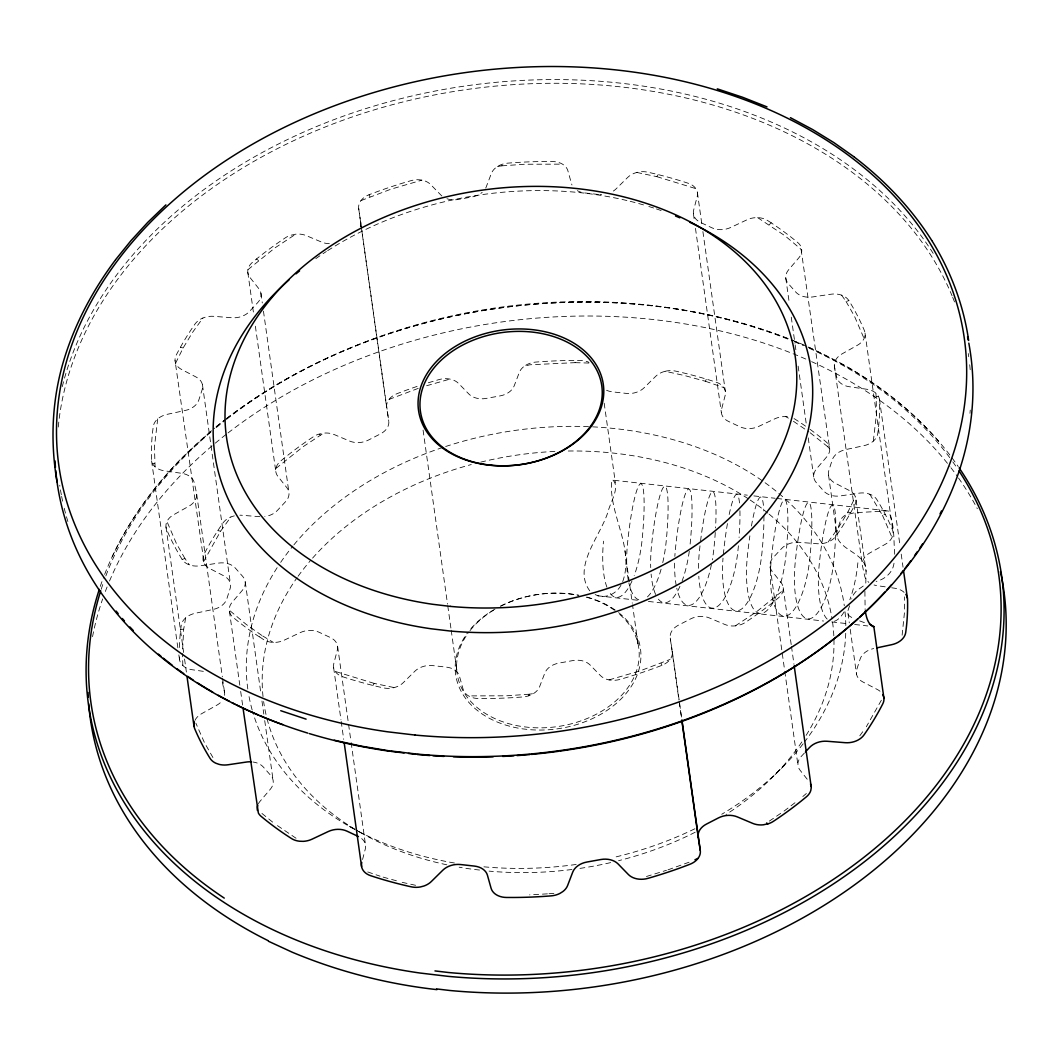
<?xml version="1.0" encoding="UTF-8"?>
<svg xmlns="http://www.w3.org/2000/svg" width="1059" height="1059" viewBox="0 0 1059 1059"><rect width="100%" height="100%" fill="white"/><g stroke="black" fill="none" stroke-linecap="round" stroke-linejoin="round"><path stroke-width="0.75" stroke-dasharray="5 3.75" d="M864.899 591.293L865.124 609.547M179.395 647.499L179.487 644.746A365.818 266.233 -8 0 1 180.533 630.992L181.208 625.485A17.579 12.787 -8 0 1 195.147 613.293L213.256 609.415A17.579 12.787 -8 0 0 226.798 598.944L230.107 588.619A17.579 12.787 -8 0 0 224.005 575.95L209.563 568.445A17.579 12.787 -8 0 1 204.149 563.388L175.039 360.537M185.656 617.874L183.684 629.245L182.466 652.026M865.799 583.099L866.09 571.397L855.791 498.18M441.907 195.994A17.579 12.787 -8 0 1 440.928 195.081L430.603 184.504A17.579 12.787 -8 0 0 411.077 180.639A365.818 266.233 -8 0 0 369.062 194.737A17.579 12.787 -8 0 0 358.71 208.623L388.746 420.926A17.579 12.787 -8 0 1 380.485 433.872L368.4 440.081A17.579 12.787 -8 0 1 349.602 441.06L334.207 434.561A17.579 12.787 -8 0 0 323.683 433.118L318.269 434.309A17.579 12.787 -8 0 0 313.49 436.665A365.818 266.233 -8 0 0 302.106 444.502L299.326 446.514A365.818 266.233 -8 0 0 285.798 456.839L280.582 461.102A17.579 12.787 -8 0 0 276.2 467.284L275.724 470.011A17.579 12.787 -8 0 0 277.908 476.391L286.843 487.683A17.579 12.787 -8 0 1 285.678 501.542L277.339 510.491A17.579 12.787 -8 0 1 264.776 516.554M428.365 382.776A365.818 266.233 -8 0 1 439.035 379.585A17.579 12.787 -8 0 1 458.573 383.451L468.885 394.027A17.579 12.787 -8 0 0 486.121 398.422L500.1 395.894A17.579 12.787 -8 0 0 514.197 385.833L519.307 372.464A17.579 12.787 -8 0 1 524.046 366.401L529.804 364.786L575.156 362.655L575.434 360.642L580.478 360.484A17.579 12.787 -8 0 1 589.029 362.337M157.698 418.927L154.442 447.017L155.077 466.834M873.318 441.126L876.574 413.036L875.952 393.22M902.122 635.201L904.532 611.983L904.399 596.852M894.008 563.242C892.856 572.548 884.927 579.313 876.15 581.431M362.562 859.484L365.315 848.947A17.579 12.787 -8 0 0 359.742 837.219M497.492 166.475L501.847 165.839L502.35 164.224M528.666 695.829L529.169 694.214L533.524 693.579M849.596 605.748L848.391 609.282A18.215 10.524 -3.1 0 0 849.225 615.967L854.057 618.866M622.718 581.603C634.632 548.099 609.388 515.64 611.52 482.48L613.015 480.164L747.31 495.162M606.582 390.268A17.579 12.787 -8 0 0 612.565 391.87L626.332 393.405A17.579 12.787 -8 0 0 644.11 387.766L655.627 376.395A17.579 12.787 -8 0 1 663 371.934L665.211 371.299L684.776 375.601L705.373 381.253L706.366 379.122M112.228 556.65L112.439 556.213C129.423 520.194 153.105 487.617 180.771 459.05L211.482 430.722M175.609 363.171L183.128 347.987L192.659 332.235L202.918 318.018M828.112 542.023L838.371 527.819L847.888 512.066L855.407 496.87M203.487 561.813L220.616 531.181L230.875 516.977M881.379 700.198L866.328 726.765M636.803 172.445L656.818 176.654L658.076 174.589M372.94 685.451L374.198 683.399L394.213 687.595M389.01 399.428L418.954 388.11L417.789 386.178A365.818 266.233 -8 0 0 397.019 393.683A17.579 12.787 -8 0 0 389.897 398.369L388.057 400.845A17.579 12.787 -8 0 0 386.667 407.569L388.746 420.926M620.918 585.256C616.312 594.231 604.451 599.434 595.171 594.562M859.802 735.806L864.462 729.347M804.39 753.055L801.266 756.404A17.579 12.787 -8 0 0 800.101 770.264L809.036 781.555M775.109 774.592L784.097 765.631M757.635 217.638L784.891 235.707L801.742 249.871A17.579 12.787 -8 0 1 798.857 257.8L788.637 269.767A17.579 12.787 -8 0 0 788.293 283.6L795.68 291.993A17.579 12.787 -8 0 0 812.571 296.957L830.931 294.23A17.579 12.787 -8 0 1 848.908 300.65A365.818 266.233 -8 0 1 864.356 330.501A17.579 12.787 -8 0 1 857.366 345.3L842.037 353.878A17.579 12.787 -8 0 0 834.518 367.036L836.716 377.163A17.579 12.787 -8 0 0 849.159 386.694L866.924 389.288A17.579 12.787 -8 0 1 879.566 400.54A365.818 266.233 -8 0 1 879.579 411.501L879.486 414.254A365.818 266.233 -8 0 1 878.454 428.008L877.765 433.515A17.579 12.787 -8 0 1 863.826 445.707L845.717 449.585A17.579 12.787 -8 0 0 832.189 460.056L828.866 470.381A17.579 12.787 -8 0 0 834.969 483.05L849.411 490.555A17.579 12.787 -8 0 1 854.812 504.918A365.818 266.233 -8 0 1 836.028 535.986A17.579 12.787 -8 0 1 817.27 543.73L799.135 542.314A17.579 12.787 -8 0 0 781.635 548.509L773.308 557.458A17.579 12.787 -8 0 0 772.13 571.317L781.079 582.609A17.579 12.787 -8 0 1 778.391 597.898L773.176 602.161A365.818 266.233 -8 0 1 759.647 612.486L756.867 614.498A365.818 266.233 -8 0 1 745.496 622.335A17.579 12.787 -8 0 1 740.704 624.691L735.29 625.882A17.579 12.787 -8 0 1 724.766 624.439L709.371 617.94A17.579 12.787 -8 0 0 690.574 618.919L678.501 625.128A17.579 12.787 -8 0 0 670.241 638.074L678.938 700.052M329.349 243.663A17.579 12.787 -8 0 1 321.645 242.101L306.25 235.614A17.579 12.787 -8 0 0 295.726 234.171L290.312 235.363A17.579 12.787 -8 0 0 285.533 237.706A365.818 266.233 -8 0 0 274.149 245.556L271.369 247.568A365.818 266.233 -8 0 0 257.84 257.893L252.624 262.155A17.579 12.787 -8 0 0 249.937 277.445L258.886 288.736A17.579 12.787 -8 0 1 257.721 302.596L249.381 311.545A17.579 12.787 -8 0 1 231.881 317.74L213.746 316.323A17.579 12.787 -8 0 0 194.988 324.054A365.818 266.233 -8 0 0 176.204 355.136A17.579 12.787 -8 0 0 181.605 369.485L196.047 377.004A17.579 12.787 -8 0 1 202.15 389.672L198.827 399.998A17.579 12.787 -8 0 1 185.299 410.455L167.19 414.334A17.579 12.787 -8 0 0 153.251 426.539L152.562 432.046A365.818 266.233 -8 0 0 151.53 445.799L151.437 448.539A365.818 266.233 -8 0 0 151.45 459.513A17.579 12.787 -8 0 0 164.092 470.752L181.857 473.347A17.579 12.787 -8 0 1 194.3 482.891L196.497 493.017A17.579 12.787 -8 0 1 188.979 506.162L173.65 514.74A17.579 12.787 -8 0 0 166.66 529.553A365.818 266.233 -8 0 0 182.108 559.39A17.579 12.787 -8 0 0 200.098 565.824L218.458 563.097A17.579 12.787 -8 0 1 235.336 568.061L242.723 576.453A17.579 12.787 -8 0 1 242.379 590.273L232.159 602.253A17.579 12.787 -8 0 0 229.273 610.169L239.811 685.186M769.258 224.654L771.296 222.84L772.818 223.939A365.818 266.233 -8 0 1 785.685 233.033L788.174 234.913A365.818 266.233 -8 0 1 797.837 242.643A17.579 12.787 -8 0 1 800.604 245.979L829.713 448.831A17.579 12.787 -8 0 1 826.814 456.747L816.595 468.727A17.579 12.787 -8 0 0 816.251 482.547L823.637 490.939A17.579 12.787 -8 0 0 840.528 495.903L858.889 493.176A17.579 12.787 -8 0 1 867.93 493.6L871.133 494.752A17.579 12.787 -8 0 1 876.865 499.61A365.818 266.233 -8 0 1 892.313 529.447A17.579 12.787 -8 0 1 885.324 544.26L869.995 552.838A17.579 12.787 -8 0 0 862.476 565.983L864.687 576.109A17.579 12.787 -8 0 0 868.843 582.344M247.899 269.701L274.93 247.912L295.726 234.171M735.29 625.882L756.086 612.142L783.117 590.353M216.367 426.512L225.342 419.443M275.909 468.462L302.887 446.858L323.683 433.118M802.828 796.527L806.349 793.509M226.639 418.437C388.071 296.586 616.179 266.564 803.053 344.612M784.057 811.088L796.699 801.425M229.459 611.52L230.412 614.074A17.579 12.787 -8 0 0 233.179 617.41A365.818 266.233 -8 0 0 242.842 625.128L245.331 627.021A365.818 266.233 -8 0 0 258.197 636.102L259.68 636.922L261.758 635.4L273.381 642.416M769.337 821.109L782.72 812.001M525.741 365.262L526.985 364.561A17.579 12.787 -8 0 1 535.748 362.085A365.818 266.233 -8 0 1 550.68 361.106L554.413 360.934A365.818 266.233 -8 0 1 573.051 360.47L575.434 360.642M810.241 432.813L827.423 446.474L828.853 445.667L828.575 444.926A17.579 12.787 -8 0 0 825.795 441.59A365.818 266.233 -8 0 0 816.132 433.872L813.643 431.993A365.818 266.233 -8 0 0 808.586 428.286M863.244 586.051L857.605 589.969A18.215 15.422 -15.5 0 0 851.714 598.957M360.934 200.628L390.983 189.164L421.985 180.136M609.031 679.904L640.033 670.89L670.082 659.426M869.757 494.182L882.504 515.336L885.245 514.317M667.991 869.836L689.038 862.225M426.645 385.741L449.956 379.096M646.453 876.495L666.455 870.313M841.614 295.157L846.048 301.484L848.908 300.65M182.108 559.39L184.968 558.556L189.402 564.884M665.211 371.299L666.574 370.994A17.579 12.787 -8 0 1 675.668 371.127A365.818 266.233 -8 0 1 716.294 382.259A17.579 12.787 -8 0 1 725.163 395.457L721.616 409.012A17.579 12.787 -8 0 0 728.486 421.416L739.937 426.777A17.579 12.787 -8 0 0 758.707 426.406L774.87 418.795A17.579 12.787 -8 0 1 783.753 416.611L787.419 416.716A17.579 12.787 -8 0 1 789.193 416.981M501.847 165.839L524.536 164.251L562.501 164.145M529.169 694.214L506.48 695.803L468.515 695.895M547.41 893.849L529.593 894.868M549.025 893.73L553.883 893.386M180.785 629.39L183.684 629.245M575.156 362.655L588.923 363.052M259.839 516.686L241.704 515.27A17.579 12.787 -8 0 0 239.877 515.203M894.736 554.281C893.412 539.931 895.067 523.927 888.17 510.901L854.6 512.715L845.678 514.912A18.255 10.537 -3.1 0 0 840.621 520.101L837.298 530.427A18.215 15.422 -15.5 0 0 838.582 540.236C846.062 552.11 866.13 554.651 866.09 571.397M876.428 396.384L878.586 396.609M152.43 463.432L154.588 463.67M598.375 194.459L584.608 192.923A17.579 12.787 -8 0 1 577.314 190.646M753.862 495.903L775.162 498.273M776.79 498.458L888.17 510.901M597.647 595.78L638.564 600.36M648.386 601.446L823.558 621.024M831.739 621.937L846.472 623.579M854.653 624.492L867.758 625.962M479.528 870.048L470.077 868.923A287.214 209.033 -8 0 1 459.143 867.189M885.192 586.832L877.13 585.653A17.579 12.787 -8 0 1 874.046 584.965M891.652 587.771L894.881 588.248A17.579 12.787 -8 0 1 902.705 591.213L904.108 592.365M203.354 671.353L192.063 669.712A17.579 12.787 -8 0 1 184.24 666.733L181.989 664.734A17.579 12.787 -8 0 1 179.408 658.46A365.818 266.233 -8 0 1 179.342 655.72M613.015 480.164C620.349 487.365 609.918 503.21 607.972 511.921C600.294 536.648 570.827 568.206 591.094 592.563M217.783 530.638L220.616 531.181M402.155 882.346L417.22 885.655M656.818 176.654L695.856 188.634M374.198 683.399L335.173 671.419M383.146 877.13L398.991 881.472M847.888 512.066L850.589 512.808M180.427 347.233L183.128 347.987M705.373 381.253L723.813 387.594M367.738 871.941L380.035 876.164M859.683 620.918L865.309 622.97M808.904 347.312L846.154 366.162C880.545 386.072 912.196 410.918 938.34 440.915L938.658 441.272M349.271 826.338L354.831 829.409M356.221 830.177L360.391 832.48M771.296 222.84L767.484 220.457A17.579 12.787 -8 0 0 746.913 219.835L730.736 227.46A17.579 12.787 -8 0 1 711.979 227.831L700.529 222.456A17.579 12.787 -8 0 1 693.658 210.053L697.206 196.511A17.579 12.787 -8 0 0 688.337 183.313A365.818 266.233 -8 0 0 647.698 172.167A17.579 12.787 -8 0 0 627.669 177.449L616.153 188.806A17.579 12.787 -8 0 1 611.162 192.275M772.527 599.579L774.592 600.81M785.857 416.611L788.373 418.159M793.429 421.27L808.944 431.887M296.043 838.238L275.393 824.22M261.758 635.4L246.125 624.347L229.273 610.169M256.384 258.952L258.489 260.474M259.68 636.922L263.532 639.583A17.579 12.787 -8 0 0 284.103 640.218L300.279 632.594A17.579 12.787 -8 0 1 319.037 632.223L330.487 637.584A17.579 12.787 -8 0 1 337.358 649.988L333.81 663.543A17.579 12.787 -8 0 0 342.679 676.741A365.818 266.233 -8 0 0 383.318 687.873A17.579 12.787 -8 0 0 403.347 682.605L414.863 671.234A17.579 12.787 -8 0 1 432.654 665.595L446.408 667.13A17.579 12.787 -8 0 1 459.46 676.224L463.127 689.277A17.579 12.787 -8 0 0 478.496 698.516L485.935 698.53A365.818 266.233 -8 0 0 504.561 698.066L508.294 697.894A365.818 266.233 -8 0 0 523.225 696.915A17.579 12.787 -8 0 0 539.666 686.536L544.776 673.167A17.579 12.787 -8 0 1 558.874 663.106L572.853 660.578A17.579 12.787 -8 0 1 590.088 664.973L600.413 675.549A17.579 12.787 -8 0 0 619.939 679.415A365.818 266.233 -8 0 0 661.954 665.317A17.579 12.787 -8 0 0 672.306 651.431L670.241 638.074M319.183 434.15L320.281 435.024M261.944 813.444L274.082 823.293M827.423 446.474L829.713 448.831M846.048 301.484L854.547 316.389L864.065 338.536M184.968 558.556L176.482 543.664L166.951 521.518M212.925 757.516L204.44 742.611L195.862 723.178M828.853 445.667L829.515 447.48M882.504 515.336L892.035 537.482M661.068 663.278L661.954 665.317M369.062 194.737L369.948 196.775M222.258 681.837L224.455 691.964A17.579 12.787 -8 0 1 224.243 696.809M637.995 643.713L637.372 640.549L638.114 644.666L632.527 604.848M879.433 399.19L900.057 545.967M901.209 554.122L903.036 567.161M865.031 333.122L893.002 532.081M834.346 365.832L862.304 564.791M828.548 475.226L837.126 536.211M847.941 613.201L849.292 622.824M850.192 629.245L856.519 674.186M785.778 278.04L789.207 302.503M791.272 317.171L794.938 343.275M795.163 344.903L795.852 349.788M798.142 366.096L806.627 426.433M808.229 437.857L813.736 476.987M783.197 587.639L791.219 644.706M791.457 646.347L793.972 664.284M770.092 566.856L784.534 669.592M784.759 671.234L798.049 765.816M697.391 192.434L701.971 225.051M702.898 231.577L725.349 391.38M693.407 213.693L694.558 221.847M695.472 228.373L721.364 412.653M672.306 651.431L681.705 718.293M679.176 701.68L681.466 717.989M604.186 403.188L615.385 482.878M624.929 550.812L632.289 603.22M423.071 430.086L447.533 604.12M447.758 605.761L450.975 628.583M451.2 630.224L456.786 669.99L456.389 665.82L456.654 669.023M358.71 208.623L386.667 407.569M337.609 646.347L350.9 740.929M351.138 742.558L365.567 845.307M333.625 667.62L340.958 719.802M341.183 721.431L343.712 739.367M260.924 293.184L262.301 302.98M263.453 311.121L288.882 492.144M247.819 272.415L253.551 313.186M255.378 326.225L275.777 471.361M245.251 582.013L261.057 694.532M261.97 701.058L263.81 714.097M264.724 720.623L273.209 780.96M202.468 384.827L230.425 583.774M240.684 691.421L242.749 706.101M196.683 494.209L222.35 676.86M222.575 678.488L224.64 693.168M165.985 526.932L183.631 652.49M184.544 659.016L186.384 672.068M151.583 460.85L177.938 648.386M178.852 654.912L179.54 659.81M182.836 665.582L182.479 653.535M234.357 515.852A17.579 12.787 -8 0 0 222.946 523.014A365.818 266.233 -8 0 0 204.162 554.082A17.579 12.787 -8 0 0 203.196 560.82M880.003 691.249A17.579 12.787 -8 0 0 877.381 689.515L862.926 681.996A17.579 12.787 -8 0 1 856.824 669.328L860.146 659.002A17.579 12.787 -8 0 1 873.688 648.545M258.422 803.728A17.579 12.787 -8 0 1 260.13 801.2L270.336 789.233A17.579 12.787 -8 0 0 270.694 775.4L263.307 767.007A17.579 12.787 -8 0 0 252.969 761.99M194.909 720.464A17.579 12.787 -8 0 1 201.62 713.7L216.936 705.122A17.579 12.787 -8 0 0 222.483 700.317M794.038 418.609A17.579 12.787 -8 0 1 795.441 419.417L800.776 422.898A365.818 266.233 -8 0 1 806.005 426.473M360.788 221.966A17.579 12.787 -8 0 1 360.285 226.825M446.964 198.748A17.579 12.787 -8 0 0 458.163 199.476L472.142 196.948A17.579 12.787 -8 0 0 482.189 192.381M485.71 188.065A17.579 12.787 -8 0 0 486.24 186.887L491.35 173.504A17.579 12.787 -8 0 1 507.791 163.139A365.818 266.233 -8 0 1 522.722 162.159L526.455 161.974A365.818 266.233 -8 0 1 545.094 161.524L552.52 161.537A17.579 12.787 -8 0 1 567.889 170.764L571.556 183.829A17.579 12.787 -8 0 0 571.966 184.981M601.644 194.591A17.579 12.787 -8 0 1 599.99 194.578M618.602 612.605A93.298 67.895 -8 0 1 627.802 691.328A93.298 67.895 -8 0 1 528.375 729.532L522.709 728.87A93.298 67.895 -8 0 1 467.813 632.488M470.911 628.662A93.298 67.895 -8 0 1 495.36 608.859M500.272 606.225A93.298 67.895 -8 0 1 578.955 595.237M587.057 597.13A93.298 67.895 -8 0 1 617.318 611.612M619.687 614.379A91.736 66.757 -8 0 1 625.313 691.024A91.736 66.757 -8 0 1 528.56 727.334L522.987 726.673A91.736 66.757 -8 0 1 469.005 631.919M469.984 630.648A91.736 66.757 -8 0 1 496.089 608.687M500.92 606.092A91.736 66.757 -8 0 1 578.28 595.29M586.249 597.144A91.736 66.757 -8 0 1 616.007 611.4M845.029 611.824A301.14 219.16 -8 0 1 845.823 627.127M845.731 633.282A301.14 219.16 -8 0 1 805.052 741.287M803.132 743.802A301.14 219.16 -8 0 1 721.735 814.278M694.889 828.76A301.14 219.16 -8 0 1 613.32 857.525M576.175 864.462A301.14 219.16 -8 0 1 482.547 866.699M454.443 863.006A301.14 219.16 -8 0 1 356.459 830.322M355.003 829.541A301.14 219.16 -8 0 1 252.598 711.476M252.174 710.007A301.14 219.16 -8 0 1 248.772 695.061M247.806 689.012A301.14 219.16 -8 0 1 278.093 566.221M280.675 562.355A301.14 219.16 -8 0 1 292.933 545.994M293.952 544.763A301.14 219.16 -8 0 1 442.702 447.467M445.654 446.501A301.14 219.16 -8 0 1 591.054 426.764M592.603 426.843A301.14 219.16 -8 0 1 844.301 605.748M832.546 622.096A287.214 209.033 -8 0 1 804.549 737.845M801.848 741.949A287.214 209.033 -8 0 1 726.05 814.517M695.194 832.228A287.214 209.033 -8 0 1 618.588 860.689M610.646 862.608A287.214 209.033 -8 0 1 576.811 868.843M571.939 869.492A287.214 209.033 -8 0 1 489.099 871.133M446.832 864.806A287.214 209.033 -8 0 1 356.353 830.124M355.03 829.316A287.214 209.033 -8 0 1 266.749 717.631M265.994 714.441A287.214 209.033 -8 0 1 263.625 701.521M263.029 696.623A287.214 209.033 -8 0 1 297.142 577.592M298.108 576.242A287.214 209.033 -8 0 1 310.591 560.423M312.604 558.106A287.214 209.033 -8 0 1 471.268 464.557M480.746 462.121A287.214 209.033 -8 0 1 555.234 451.412M568.286 451.015A287.214 209.033 -8 0 1 748.951 499.226M750.222 500.073A287.214 209.033 -8 0 1 767.841 513.099M769.112 514.144A287.214 209.033 -8 0 1 832.056 618.84M92.543 636.671A461.234 335.677 -8 0 1 102.657 598.931M105.357 591.452A461.234 335.677 -8 0 1 107.078 586.99M109.514 581.047A461.234 335.677 -8 0 1 214.064 444.198M215.308 443.152A461.234 335.677 -8 0 1 226.732 433.938M228.029 432.932A461.234 335.677 -8 0 1 810.135 360.973M811.604 361.648A461.234 335.677 -8 0 1 949.963 466.503M950.956 467.774A461.234 335.677 -8 0 1 957.614 476.735M958.527 478.033A461.234 335.677 -8 0 1 977.325 508.73M101.187 589.32A458.375 333.598 -8 0 1 103.689 581.868M105.847 575.924A458.375 333.598 -8 0 1 211.429 431.648M216.367 427.505A458.375 333.598 -8 0 1 225.196 420.383M226.48 419.377A458.375 333.598 -8 0 1 792.887 341.13M794.396 341.753A458.375 333.598 -8 0 1 803.318 345.565M809.195 348.199A458.375 333.598 -8 0 1 950.042 458.07M952.835 461.909A458.375 333.598 -8 0 1 957.31 468.382M100.287 586.382A461.102 335.584 -8 0 1 103.504 577.407M104.642 574.415A461.102 335.584 -8 0 1 214.673 428.101M215.93 427.068A461.102 335.584 -8 0 1 224.839 419.933M226.136 418.927A461.102 335.584 -8 0 1 793.112 340.601M794.621 341.21A461.102 335.584 -8 0 1 806.601 346.319M808.083 346.981A461.102 335.584 -8 0 1 958.249 466.595M969.713 364.746A459.024 334.062 -8 0 1 970.309 371.179M970.256 410.085A459.024 334.062 -8 0 1 969.978 413.341M67.882 521.531A459.024 334.062 -8 0 1 63.659 505.884M62.6 501.159A459.024 334.062 -8 0 1 61.634 496.406M61.329 494.818A459.024 334.062 -8 0 1 59.741 485.26M58.271 427.042A459.024 334.062 -8 0 1 463.816 89.936A459.024 334.062 -8 0 1 952.081 295.845M952.703 297.367A459.024 334.062 -8 0 1 954.516 301.921M968.27 353.534A459.024 334.062 -8 0 1 968.733 356.724M62.296 386.601A461.234 335.677 -8 0 1 460.519 86.679A461.234 335.677 -8 0 1 934.025 254.729M315.807 258.634A301.14 219.16 -8 0 1 326.331 251.512M327.681 250.639A301.14 219.16 -8 0 1 628.622 200.945M630.211 201.329A301.14 219.16 -8 0 1 645.765 205.565M648.823 206.492A301.14 219.16 -8 0 1 654.899 208.424M656.395 208.927A301.14 219.16 -8 0 1 662.378 210.993M690.137 544.048A57.782 7.069 -84 0 0 688.416 489.139A57.782 7.069 -84 0 0 675.404 549.197A57.782 19.115 -83.2 0 0 674.848 556.399M662.749 562.633A57.782 19.115 -83.2 0 0 666.19 541.374A57.782 7.069 -84 0 0 664.456 486.465A57.782 7.069 -84 0 0 651.444 546.523A57.782 19.115 -83.2 0 0 650.716 567.611M661.081 569.239A57.782 19.115 -83.2 0 1 647.446 596.905M638.802 599.804A57.782 19.115 -83.2 0 1 628.861 582.874M628.318 580.213A57.782 19.115 -83.2 0 1 627.484 543.849A57.782 7.069 -84 0 1 640.496 483.791A57.782 7.069 -84 0 1 642.217 538.7A57.782 19.115 -83.2 0 1 634.195 575.646M632.011 581.007A57.782 19.115 -83.2 0 1 608.607 590.909M606.926 587.176A57.782 19.115 -83.2 0 1 603.524 541.162M729.188 514.489A57.782 7.069 -84 0 1 739.738 506.03M739.923 510.742A57.782 7.069 -84 0 1 739.076 537.509M738.401 545.795A57.782 7.069 -84 0 1 738.057 549.409A57.782 19.115 -83.2 0 1 717.433 606.476A57.782 19.115 -83.2 0 1 698.794 576.242M723.323 554.559A57.782 7.069 -84 0 1 727.493 523.331M857.869 562.792A57.782 19.115 -83.2 0 1 849.834 599.738M844.116 611.917A57.782 19.115 -83.2 0 1 831.659 621.474M827.158 619.078A57.782 19.115 -83.2 0 1 819.163 565.254A57.782 7.069 -84 0 1 832.175 505.196A57.782 7.069 -84 0 1 833.896 560.118A57.782 19.115 -83.2 0 1 808.904 618.84A57.782 19.115 -83.2 0 1 795.203 562.581A57.782 7.069 -84 0 1 808.216 502.522A57.782 7.069 -84 0 1 809.936 557.431A57.782 19.115 -83.2 0 1 784.944 616.153A57.782 19.115 -83.2 0 1 771.243 559.907A57.782 7.069 -84 0 1 784.256 499.848A57.782 7.069 -84 0 1 785.977 554.757A57.782 19.115 -83.2 0 1 760.984 613.479A57.782 19.115 -83.2 0 1 747.283 557.233A57.782 7.069 -84 0 1 749.878 535.88M700.555 541.056A57.782 7.069 -84 0 1 711.82 492.157A57.782 7.069 -84 0 1 715.553 527.964M715.275 532.505A57.782 7.069 -84 0 1 714.097 546.735A57.782 19.115 -83.2 0 1 712.31 559.893M699.999 545.848A57.782 7.069 -84 0 0 699.364 551.871A57.782 19.115 -83.2 0 0 698.556 569.583M751.453 526.019A57.782 7.069 -84 0 1 763.804 510.981M763.923 516.011A57.782 7.069 -84 0 1 762.017 552.083A57.782 19.115 -83.2 0 1 737.646 610.739A57.782 19.115 -83.2 0 1 723.006 558.159M711.423 564.566A57.782 19.115 -83.2 0 1 676.78 588.235M676.238 585.574A57.782 19.115 -83.2 0 1 674.676 559.946M689.29 551.276A57.782 19.115 -83.2 0 1 682.115 580.994M679.931 586.355A57.782 19.115 -83.2 0 1 658.42 599.195M655.653 594.496A57.782 19.115 -83.2 0 1 651.113 574.071"/><path stroke-width="1.5" d="M361.781 862.489A17.579 12.787 -8 0 0 370.637 875.687A365.818 266.233 -8 0 0 411.276 886.833A17.579 12.787 -8 0 0 420.37 886.952L423.944 886.012A17.579 12.787 -8 0 0 431.304 881.551L442.821 870.194A17.579 12.787 -8 0 1 460.612 864.541L474.379 866.077A17.579 12.787 -8 0 1 487.418 875.171L491.085 888.236A17.579 12.787 -8 0 0 506.454 897.463L513.893 897.476A365.818 266.233 -8 0 0 532.518 897.026L536.251 896.841A365.818 266.233 -8 0 0 551.183 895.861A17.579 12.787 -8 0 0 559.959 893.399L562.885 891.546A17.579 12.787 -8 0 0 567.624 885.496L572.734 872.113A17.579 12.787 -8 0 1 586.832 862.052L600.824 859.524A17.579 12.787 -8 0 1 618.059 863.919L628.371 874.509A17.579 12.787 -8 0 0 647.909 878.361A365.818 266.233 -8 0 0 689.912 864.263A17.579 12.787 -8 0 0 697.034 859.577L698.887 857.115A17.579 12.787 -8 0 0 700.264 850.377L681.93 719.921M115.378 260.024C92.451 290.656 74.223 324.941 63.381 361.701L63.236 362.178C51.878 400.964 50.236 442.119 57.027 481.885M115.616 259.68L130.906 240.737L147.678 222.443L165.892 204.877M805.436 751.93L809.592 747.455A17.579 12.787 -8 0 1 827.092 741.26L845.228 742.69A17.579 12.787 -8 0 0 863.985 734.946A365.818 266.233 -8 0 0 882.769 703.864A17.579 12.787 -8 0 0 883.749 697.126L882.782 694.572M694.969 859.749L697.934 858.518M700.264 850.377L698.199 837.034A17.579 12.787 -8 0 1 706.459 824.087L718.531 817.866A17.579 12.787 -8 0 1 737.329 816.899L752.724 823.386A17.579 12.787 -8 0 0 763.261 824.829L768.662 823.637A17.579 12.787 -8 0 0 773.454 821.294A365.818 266.233 -8 0 0 784.838 813.444L787.618 811.432A365.818 266.233 -8 0 0 801.134 801.107L806.362 796.845A17.579 12.787 -8 0 0 810.744 790.663L811.22 787.936A17.579 12.787 -8 0 0 810.479 783.964M876.706 647.896L891.797 644.666A17.579 12.787 -8 0 0 905.723 632.461L906.411 626.954A365.818 266.233 -8 0 0 907.444 613.201L907.537 610.461A365.818 266.233 -8 0 0 907.537 599.487A17.579 12.787 -8 0 0 907.06 596.826M883.947 698.463L873.834 626.571L872.669 626.504C867.506 623.169 866.315 616.642 865.229 611.069M391.102 751.4L404.114 752.949M408.522 753.465L415.856 754.326M434.971 970.918L448.156 972.48A458.375 333.598 -8 0 0 900.838 824.961A458.375 333.598 -8 0 0 959.044 470.99M436.52 988.921L449.784 990.483A461.234 335.677 -8 0 0 1000.424 571.622M436.957 989.635C387.237 984.089 338.298 971.553 292.165 952.187L268.443 941.252M873.834 626.571L869.452 624.095M334.207 740.201L361.093 746.118L388.574 750.738L416.558 754.034A461.234 335.677 -8 0 0 968.813 343.129M717.274 88.85L742.611 97.269L767.02 106.893M280.741 710.708L306.104 719.14M358.445 836.544L347.008 831.169A17.579 12.787 -8 0 0 328.237 831.54L312.061 839.165A17.579 12.787 -8 0 1 303.178 841.349L299.525 841.23A17.579 12.787 -8 0 1 291.49 838.543L286.155 835.061A365.818 266.233 -8 0 1 273.288 825.967L270.8 824.087A365.818 266.233 -8 0 1 261.136 816.357A17.579 12.787 -8 0 1 258.37 813.021L242.974 707.73M790.438 117.681L812.743 129.608L833.87 142.608L853.726 156.626M854.057 156.891C884.45 180.096 911.322 208.08 931.761 240.472M766.663 822.936L767.775 823.981M932.039 240.896C950.783 271.21 963.584 305.177 968.654 340.508M903.499 570.43L907.391 598.15M794.197 665.912L811.168 786.585M681.93 721.245L698.199 837.034M344.162 742.624L361.582 866.566M257.416 810.466L257.231 809.129A17.579 12.787 -8 0 1 257.84 805.052M187.072 676.953L193.943 725.878M251.354 761.831A17.579 12.787 -8 0 0 246.416 762.043L228.056 764.77A17.579 12.787 -8 0 1 219.014 764.346L215.811 763.208A17.579 12.787 -8 0 1 210.066 758.35A365.818 266.233 -8 0 1 194.618 728.499A17.579 12.787 -8 0 1 194.379 721.801M905.842 594.351A17.579 12.787 -8 0 1 906.544 595.568M959.136 467.906A461.102 335.584 -8 0 1 905.141 826.02A461.102 335.584 -8 0 1 447.838 976.319L419.867 973.009A461.102 335.584 -8 0 1 99.294 589.373M267.993 940.591A461.234 335.677 -8 0 1 88.691 703.811M88.268 697.325A461.234 335.677 -8 0 1 88.056 692.454M224.256 898.098A458.375 333.598 -8 0 1 100.711 590.816M689.647 222.218A301.14 219.16 -8 0 1 786.387 483.91A301.14 219.16 -8 0 1 449.413 630.939L431.145 628.781A301.14 219.16 -8 0 1 289.054 279.841M296.03 273.844A301.14 219.16 -8 0 1 299.604 270.892M675.536 216.023A301.14 219.16 -8 0 1 679.825 217.823M941.504 510.954A459.024 334.062 -8 0 1 940.035 513.867M922.574 543.916A459.024 334.062 -8 0 1 919.967 547.834M917.293 551.739A459.024 334.062 -8 0 1 914.566 555.631M910.819 560.78A459.024 334.062 -8 0 1 904.995 568.431M902.996 570.96A459.024 334.062 -8 0 1 900.971 573.475M891.532 584.674A459.024 334.062 -8 0 1 887.164 589.585M884.94 592.021A459.024 334.062 -8 0 1 859.974 616.881M857.618 619.025A459.024 334.062 -8 0 1 560.052 751.083M558.464 751.308A459.024 334.062 -8 0 1 531.406 754.418M529.818 754.564A459.024 334.062 -8 0 1 517.057 755.596M513.867 755.808A459.024 334.062 -8 0 1 502.707 756.43M493.15 756.801A459.024 334.062 -8 0 1 453.437 756.788M443.973 756.404A459.024 334.062 -8 0 1 432.959 755.755M429.822 755.544A459.024 334.062 -8 0 1 417.312 754.498M389.474 751.215A459.024 334.062 -8 0 1 309.307 733.583M307.798 733.119A459.024 334.062 -8 0 1 259.733 715.606M258.237 714.971A459.024 334.062 -8 0 1 236.395 704.844M234.979 704.142A459.024 334.062 -8 0 1 232.146 702.713M229.326 701.257A459.024 334.062 -8 0 1 218.247 695.273M212.727 692.136A459.024 334.062 -8 0 1 197.226 682.684M193.109 680.01A459.024 334.062 -8 0 1 187.708 676.383M183.723 673.617A459.024 334.062 -8 0 1 177.184 668.904M172.061 665.065A459.024 334.062 -8 0 1 163.324 658.168M160.889 656.17A459.024 334.062 -8 0 1 158.466 654.144M133.275 630.529A459.024 334.062 -8 0 1 129.913 626.968M124.459 620.945A459.024 334.062 -8 0 1 122.328 618.509M118.171 613.585A459.024 334.062 -8 0 1 116.146 611.096M282.66 724.594A461.234 335.677 -8 0 1 55.73 470.606M55.452 467.363A461.234 335.677 -8 0 1 55.042 460.89M967.542 336.762A461.234 335.677 -8 0 1 968.204 339.952M491.244 465.364L485.591 464.689A93.298 67.895 -8 0 1 444.833 353.812A93.298 67.895 -8 0 1 599.937 372.146A93.298 67.895 -8 0 1 491.244 465.364M491.773 465.285L486.227 464.623A91.577 66.651 -8 0 1 446.223 355.798A91.577 66.651 -8 0 1 598.467 373.774A91.577 66.651 -8 0 1 491.773 465.285M450.313 606.383L432.893 604.318A287.214 209.033 -8 0 1 307.441 262.976A287.214 209.033 -8 0 1 784.931 319.394A287.214 209.033 -8 0 1 450.313 606.383M415.154 735.065L387.422 731.782A457.197 332.738 -8 0 1 187.721 188.436A457.197 332.738 -8 0 1 947.792 278.239A457.197 332.738 -8 0 1 415.154 735.065"/></g></svg>
